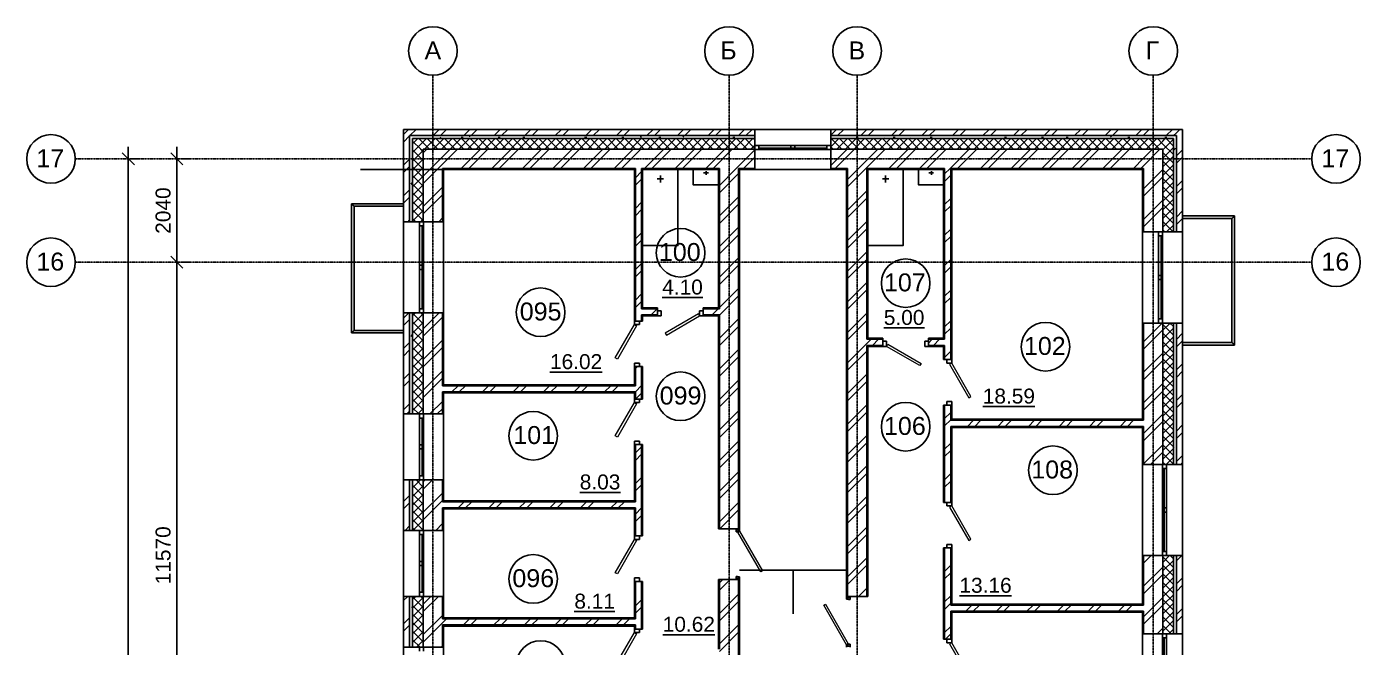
# Model space of a CAD drawing. Header units: millimetres. Extents: x -3463 to 813393, y -106315 to 159215.
# Drawn here: x 86052 to 112399, y 75967 to 88216 of the extents above; entities that cross this region are included whole.
import ezdxf

# ---------------------------------------------------------------- set-up
doc = ezdxf.new("R2010")
doc.units = ezdxf.units.MM
doc.linetypes.add('Линия сетки', pattern=[22.225, 12.7, -3.175, 3.175, -3.175])
doc.layers.add('AXIS_', color=252, linetype='Continuous')
doc.layers.add('PLANS_', color=252, linetype='Continuous')
doc.styles.add('arial', font='arial.ttf')
doc.styles.add('Arial_1', font='arial.ttf', dxfattribs={"height": 295.05988})

# ---------------------------------------------------------------- blocks, each defined once
blk = doc.blocks.new('_Oblique')
at = {"color": 0, "linetype": 'ByBlock', "lineweight": -2}
blk.add_line((-0.5, -0.5), (0.5, 0.5), dxfattribs=at)
blk = doc.blocks.new('A$C8f72b430')
at = {"layer": 'AXIS_', "linetype": 'Линия сетки'}
for p, q in [((-7269, -47064), (-7269, 38079)), ((-1419, -47064), (-1419, 38079)), ((1111, -47064), (1111, 38079)), ((6961, -47064), (6961, 38079)), ((10092, 36429), (-14334, 36429)), ((10092, 34389), (-14334, 34389))]:
    blk.add_line(p, q, dxfattribs=at)
at = {"layer": 'AXIS_'}
for p, q in [((-13287, -43751), (-13287, 36669)), ((-12327, 34149), (-12327, 36669)), ((-13217, 36429), (-13047, 36429)), ((-12257, 36429), (-12087, 36429)), ((-12327, 22579), (-12327, 34629)), ((-12257, 34389), (-12087, 34389)), ((-12257, 34389), (-12087, 34389))]:
    blk.add_line(p, q, dxfattribs=at)
for centre in [(-7269, 38559), (-1419, 38559), (1111, 38559), (6961, 38559), (-14814, 36429), (10572, 36429), (-14814, 34389), (10572, 34389)]:
    blk.add_circle(centre, 480, dxfattribs=at)
at = {"layer": 'PLANS_', "linetype": 'Continuous', "lineweight": 9}
for p, q in [((-7849, 36908), (-7748, 37009)), ((-7722, 36889), (-7602, 37009)), ((-7265, 36889), (-7145, 37009)), ((-7118, 36889), (-6998, 37009)), ((-6661, 36889), (-6541, 37009)), ((-6536, 36864), (-6551, 36889)), ((-6515, 36889), (-6395, 37009)), ((-6058, 36889), (-5938, 37009)), ((-5911, 36889), (-5791, 37009)), ((-5454, 36889), (-5334, 37009)), ((-5308, 36889), (-5188, 37009)), ((-4851, 36889), (-4731, 37009)), ((-4704, 36889), (-4584, 37009)), ((-4247, 36889), (-4127, 37009)), ((-4101, 36889), (-3981, 37009)), ((-3644, 36889), (-3524, 37009)), ((-3497, 36889), (-3377, 37009)), ((-3040, 36889), (-2920, 37009)), ((-2894, 36889), (-2774, 37009)), ((-2437, 36889), (-2317, 37009)), ((-2314, 36889), (-2331, 36859)), ((-2291, 36889), (-2171, 37009)), ((-1833, 36889), (-1713, 37009)), ((-1687, 36889), (-1567, 37009)), ((-1230, 36889), (-1110, 37009)), ((-1084, 36889), (-964, 37009)), ((591, 36900), (701, 37009)), ((727, 36889), (847, 37009)), ((1184, 36889), (1304, 37009)), ((1330, 36889), (1450, 37009)), ((1788, 36889), (1908, 37009)), ((1934, 36889), (2054, 37009)), ((2391, 36889), (2511, 37009)), ((2537, 36889), (2657, 37009)), ((2994, 36889), (3114, 37009)), ((3141, 36889), (3261, 37009)), ((3598, 36889), (3718, 37009)), ((3744, 36889), (3864, 37009)), ((4201, 36889), (4321, 37009)), ((4348, 36889), (4468, 37009)), ((4805, 36889), (4925, 37009)), ((4951, 36889), (5071, 37009)), ((5408, 36889), (5528, 37009)), ((5555, 36889), (5675, 37009)), ((6012, 36889), (6132, 37009)), ((6136, 36860), (6120, 36889)), ((6158, 36889), (6278, 37009)), ((6415, 36889), (6410, 36881)), ((6615, 36889), (6735, 37009)), ((6762, 36889), (6882, 37009)), ((7219, 36889), (7339, 37009)), ((7365, 36889), (7421, 36945)), ((7421, 36945), (7485, 37009)), ((-7849, 36762), (-7729, 36882)), ((-7669, 36725), (-7565, 36829)), ((-7509, 36619), (-7669, 36779)), ((-7605, 36619), (-7395, 36829)), ((-7339, 36619), (-7549, 36829)), ((-7435, 36619), (-7225, 36829)), ((-7169, 36619), (-7379, 36829)), ((-7266, 36619), (-7056, 36829)), ((-7000, 36619), (-7210, 36829)), ((-7120, 36855), (-7135, 36829)), ((-7096, 36619), (-6886, 36829)), ((-6830, 36619), (-7040, 36829)), ((-6926, 36619), (-6716, 36829)), ((-6660, 36619), (-6870, 36829)), ((-6757, 36619), (-6547, 36829)), ((-6709, 36861), (-6669, 36861)), ((-6491, 36619), (-6701, 36829)), ((-6587, 36619), (-6377, 36829)), ((-6321, 36619), (-6531, 36829)), ((-6417, 36619), (-6207, 36829)), ((-6151, 36619), (-6361, 36829)), ((-6248, 36619), (-6038, 36829)), ((-5981, 36619), (-6191, 36829)), ((-6078, 36619), (-5868, 36829)), ((-5812, 36619), (-6022, 36829)), ((-5978, 36861), (-5938, 36861)), ((-5908, 36619), (-5698, 36829)), ((-5642, 36619), (-5852, 36829)), ((-5738, 36619), (-5528, 36829)), ((-5472, 36619), (-5682, 36829)), ((-5569, 36619), (-5359, 36829)), ((-5303, 36619), (-5513, 36829)), ((-5490, 36861), (-5450, 36861)), ((-5399, 36619), (-5189, 36829)), ((-5133, 36619), (-5343, 36829)), ((-5229, 36619), (-5019, 36829)), ((-4963, 36619), (-5173, 36829)), ((-5060, 36619), (-4850, 36829)), ((-4794, 36619), (-5004, 36829)), ((-4890, 36619), (-4680, 36829)), ((-4624, 36619), (-4834, 36829)), ((-4720, 36619), (-4510, 36829)), ((-4454, 36619), (-4664, 36829)), ((-4550, 36619), (-4340, 36829)), ((-4284, 36619), (-4494, 36829)), ((-4381, 36619), (-4171, 36829)), ((-4115, 36619), (-4325, 36829)), ((-4271, 36861), (-4231, 36861)), ((-4211, 36619), (-4001, 36829)), ((-3945, 36619), (-4155, 36829)), ((-4041, 36619), (-3831, 36829)), ((-3775, 36619), (-3985, 36829)), ((-3872, 36619), (-3662, 36829)), ((-3606, 36619), (-3816, 36829)), ((-3702, 36619), (-3492, 36829)), ((-3436, 36619), (-3646, 36829)), ((-3539, 36861), (-3499, 36861)), ((-3532, 36619), (-3322, 36829)), ((-3266, 36619), (-3476, 36829)), ((-3363, 36619), (-3153, 36829)), ((-3096, 36619), (-3306, 36829)), ((-3193, 36619), (-2983, 36829)), ((-3149, 36849), (-3169, 36883)), ((-2927, 36619), (-3137, 36829)), ((-3023, 36619), (-2813, 36829)), ((-2757, 36619), (-2967, 36829)), ((-2853, 36619), (-2643, 36829)), ((-2808, 36861), (-2768, 36861)), ((-2587, 36619), (-2797, 36829)), ((-2684, 36619), (-2474, 36829)), ((-2418, 36619), (-2628, 36829)), ((-2514, 36619), (-2304, 36829)), ((-2248, 36619), (-2458, 36829)), ((-2344, 36619), (-2134, 36829)), ((-2078, 36619), (-2288, 36829)), ((-2175, 36619), (-1965, 36829)), ((-1909, 36619), (-2119, 36829)), ((-2005, 36619), (-1795, 36829)), ((-1739, 36619), (-1949, 36829)), ((-1835, 36619), (-1625, 36829)), ((-1569, 36619), (-1779, 36829)), ((-1665, 36619), (-1455, 36829)), ((-1399, 36619), (-1609, 36829)), ((-1496, 36619), (-1286, 36829)), ((-1230, 36619), (-1440, 36829)), ((-1345, 36861), (-1305, 36861)), ((-1326, 36619), (-1116, 36829)), ((-1060, 36619), (-1270, 36829)), ((-1156, 36619), (-946, 36829)), ((-909, 36637), (-1100, 36829)), ((-987, 36619), (-909, 36697)), ((-909, 36807), (-931, 36829)), ((591, 36669), (751, 36829)), ((637, 36619), (591, 36665)), ((807, 36619), (597, 36829)), ((710, 36619), (920, 36829)), ((976, 36619), (766, 36829)), ((880, 36619), (1090, 36829)), ((1146, 36619), (936, 36829)), ((1050, 36619), (1260, 36829)), ((1093, 36861), (1134, 36861)), ((1301, 36634), (1106, 36829)), ((1220, 36619), (1301, 36701)), ((1301, 36803), (1276, 36829)), ((1301, 36701), (1430, 36829)), ((1486, 36619), (1301, 36803)), ((1316, 36619), (1301, 36634)), ((1389, 36619), (1599, 36829)), ((1655, 36619), (1445, 36829)), ((1559, 36619), (1769, 36829)), ((1825, 36619), (1615, 36829)), ((1649, 36829), (1640, 36844)), ((1729, 36619), (1939, 36829)), ((1995, 36619), (1785, 36829)), ((1825, 36861), (1865, 36861)), ((1898, 36619), (2108, 36829)), ((2164, 36619), (1954, 36829)), ((2068, 36619), (2278, 36829)), ((2334, 36619), (2124, 36829)), ((2165, 36844), (2157, 36829)), ((2238, 36619), (2448, 36829)), ((2504, 36619), (2294, 36829)), ((2407, 36619), (2617, 36829)), ((2673, 36619), (2463, 36829)), ((2557, 36861), (2597, 36861)), ((2577, 36619), (2787, 36829)), ((2843, 36619), (2633, 36829)), ((2747, 36619), (2957, 36829)), ((3013, 36619), (2803, 36829)), ((2917, 36619), (3127, 36829)), ((3183, 36619), (2973, 36829)), ((3086, 36619), (3296, 36829)), ((3352, 36619), (3142, 36829)), ((3256, 36619), (3466, 36829)), ((3522, 36619), (3312, 36829)), ((3426, 36619), (3636, 36829)), ((3692, 36619), (3482, 36829)), ((3595, 36619), (3805, 36829)), ((3861, 36619), (3651, 36829)), ((3765, 36619), (3975, 36829)), ((4031, 36619), (3821, 36829)), ((3935, 36619), (4145, 36829)), ((4201, 36619), (3991, 36829)), ((4020, 36861), (4060, 36861)), ((4104, 36619), (4314, 36829)), ((4371, 36619), (4161, 36829)), ((4274, 36619), (4484, 36829)), ((4540, 36619), (4330, 36829)), ((4444, 36619), (4654, 36829)), ((4710, 36619), (4500, 36829)), ((4614, 36619), (4824, 36829)), ((4880, 36619), (4670, 36829)), ((4751, 36861), (4791, 36861)), ((4783, 36619), (4993, 36829)), ((5049, 36619), (4839, 36829)), ((4953, 36619), (5163, 36829)), ((5219, 36619), (5009, 36829)), ((5123, 36619), (5333, 36829)), ((5389, 36619), (5179, 36829)), ((5239, 36861), (5279, 36861)), ((5292, 36619), (5502, 36829)), ((5558, 36619), (5348, 36829)), ((5462, 36619), (5672, 36829)), ((5728, 36619), (5518, 36829)), ((5632, 36619), (5842, 36829)), ((5898, 36619), (5688, 36829)), ((5802, 36619), (6012, 36829)), ((6068, 36619), (5858, 36829)), ((5971, 36619), (6181, 36829)), ((6237, 36619), (6027, 36829)), ((6141, 36619), (6351, 36829)), ((6407, 36619), (6197, 36829)), ((6311, 36619), (6521, 36829)), ((6577, 36619), (6367, 36829)), ((6458, 36861), (6498, 36861)), ((6480, 36619), (6690, 36829)), ((6746, 36619), (6536, 36829)), ((6650, 36619), (6860, 36829)), ((6916, 36619), (6706, 36829)), ((6820, 36619), (7030, 36829)), ((7086, 36619), (6876, 36829)), ((6974, 36883), (6954, 36848)), ((6989, 36619), (7151, 36781)), ((7151, 36723), (7046, 36829)), ((7151, 36781), (7199, 36829)), ((7151, 36611), (7361, 36821)), ((7361, 36513), (7151, 36723)), ((7151, 36441), (7361, 36651)), ((7189, 36861), (7230, 36861)), ((7361, 36683), (7215, 36829)), ((7397, 36639), (7376, 36604)), ((-7849, 36305), (-7729, 36425)), ((-7685, 36617), (-7669, 36617)), ((-7669, 36555), (-7605, 36619)), ((-7459, 36399), (-7669, 36609)), ((-7669, 36386), (-7459, 36596)), ((-7459, 36229), (-7669, 36439)), ((-7669, 36216), (-7459, 36426)), ((-7459, 36569), (-7509, 36619)), ((-7459, 36548), (-7388, 36619)), ((-7311, 36239), (-6931, 36619)), ((-7165, 36239), (-6785, 36619)), ((-6708, 36239), (-6328, 36619)), ((-6561, 36239), (-6181, 36619)), ((-6104, 36239), (-5724, 36619)), ((-5958, 36239), (-5578, 36619)), ((-5501, 36239), (-5121, 36619)), ((-5354, 36239), (-4974, 36619)), ((-4897, 36239), (-4517, 36619)), ((-4751, 36239), (-4371, 36619)), ((-4294, 36239), (-3914, 36619)), ((-4147, 36239), (-3767, 36619)), ((-3690, 36239), (-3310, 36619)), ((-3544, 36239), (-3164, 36619)), ((-3087, 36239), (-2707, 36619)), ((-2941, 36239), (-2561, 36619)), ((-2483, 36239), (-2103, 36619)), ((-2337, 36239), (-1957, 36619)), ((-1880, 36239), (-1500, 36619)), ((-1734, 36239), (-1354, 36619)), ((-1276, 36239), (-909, 36607)), ((-1130, 36239), (-909, 36460)), ((591, 36296), (914, 36619)), ((680, 36239), (921, 36480)), ((921, 36480), (1060, 36619)), ((921, 36023), (1301, 36403)), ((1301, 36403), (1518, 36619)), ((1301, 36256), (1664, 36619)), ((1741, 36239), (2121, 36619)), ((1887, 36239), (2267, 36619)), ((2344, 36239), (2724, 36619)), ((2491, 36239), (2871, 36619)), ((2948, 36239), (3328, 36619)), ((3094, 36239), (3474, 36619)), ((3551, 36239), (3931, 36619)), ((3698, 36239), (4078, 36619)), ((4155, 36239), (4535, 36619)), ((4301, 36239), (4681, 36619)), ((4758, 36239), (5138, 36619)), ((4905, 36239), (5285, 36619)), ((5362, 36239), (5742, 36619)), ((5508, 36239), (5888, 36619)), ((5965, 36239), (6345, 36619)), ((6112, 36239), (6492, 36619)), ((6569, 36239), (6771, 36441)), ((6771, 36441), (6949, 36619)), ((6771, 36295), (7095, 36619)), ((7361, 36344), (7151, 36554)), ((7151, 36272), (7361, 36482)), ((7361, 36174), (7151, 36384)), ((7421, 36488), (7541, 36608)), ((7421, 36342), (7541, 36462)), ((-7849, 36158), (-7729, 36278)), ((-7459, 36060), (-7669, 36270)), ((-7669, 36046), (-7459, 36256)), ((-7459, 35890), (-7669, 36100)), ((-7459, 36091), (-7311, 36239)), ((-7459, 35945), (-7165, 36239)), ((-6170, 36230), (-6175, 36239)), ((-3269, 36057), (-3149, 36177)), ((-2785, 36219), (-2797, 36239)), ((-2689, 36239), (-2697, 36226)), ((-1609, 35907), (-1276, 36239)), ((-1609, 35760), (-1229, 36140)), ((921, 35876), (1301, 36256)), ((2841, 36132), (2948, 36239)), ((2841, 35986), (2961, 36106)), ((3221, 36234), (3212, 36219)), ((6502, 36226), (6495, 36239)), ((6602, 36239), (6591, 36219)), ((6715, 36239), (6771, 36295)), ((6771, 35838), (7151, 36218)), ((7151, 36102), (7361, 36312)), ((7361, 36004), (7151, 36214)), ((7151, 35932), (7361, 36142)), ((-7681, 35921), (-7701, 35956)), ((-7669, 35876), (-7459, 36086)), ((-7459, 35720), (-7669, 35930)), ((-7669, 35707), (-7459, 35917)), ((-7459, 35488), (-7079, 35868)), ((-3269, 35911), (-3149, 36031)), ((6771, 35692), (7151, 36072)), ((7361, 35834), (7151, 36044)), ((7151, 35762), (7361, 35972)), ((7361, 35665), (7151, 35875)), ((7364, 36095), (7361, 36090)), ((7421, 35884), (7541, 36004)), ((7421, 35738), (7541, 35858)), ((-7849, 35701), (-7729, 35821)), ((-7849, 35555), (-7729, 35675)), ((-7685, 35642), (-7669, 35642)), ((-7459, 35551), (-7669, 35761)), ((-7669, 35537), (-7459, 35747)), ((-7459, 35381), (-7669, 35591)), ((-7669, 35367), (-7459, 35577)), ((-7459, 35342), (-7079, 35722)), ((-3269, 35453), (-3149, 35573)), ((-1609, 35303), (-1229, 35683)), ((921, 35419), (1301, 35799)), ((921, 35273), (1301, 35653)), ((2841, 35529), (2961, 35649)), ((6771, 35234), (7151, 35614)), ((7151, 35593), (7361, 35803)), ((7361, 35495), (7151, 35705)), ((7151, 35423), (7361, 35633)), ((-7459, 35211), (-7669, 35421)), ((-7669, 35198), (-7459, 35408)), ((-3269, 35307), (-3149, 35427)), ((-1609, 35157), (-1229, 35537)), ((2841, 35382), (2961, 35502)), ((6771, 35556), (6767, 35548)), ((6771, 35088), (7151, 35468)), ((7361, 35325), (7151, 35535)), ((7151, 35253), (7361, 35463)), ((7361, 35156), (7151, 35366)), ((7421, 35281), (7541, 35401)), ((-7758, 35189), (-7729, 35218)), ((-7606, 35189), (-7669, 35251)), ((-7508, 35189), (-7459, 35238)), ((-7154, 35189), (-7079, 35264)), ((-1609, 34700), (-1229, 35080)), ((921, 34816), (1301, 35196)), ((921, 34669), (1301, 35049)), ((2841, 34925), (2961, 35045)), ((6771, 35272), (6759, 35294)), ((7151, 35084), (7361, 35294)), ((7358, 34989), (7151, 35196)), ((7226, 34989), (7361, 35124)), ((7421, 35135), (7541, 35255)), ((-3269, 34850), (-3149, 34970)), ((-3269, 34704), (-3149, 34824)), ((-1609, 34553), (-1229, 34933)), ((2841, 34779), (2961, 34899)), ((7129, 34989), (7151, 35011)), ((7188, 34989), (7151, 35026)), ((921, 34212), (1301, 34592)), ((-3269, 34247), (-3149, 34367)), ((-1609, 34096), (-1229, 34476)), ((-1609, 33950), (-1229, 34330)), ((921, 34066), (1301, 34446)), ((2841, 34322), (2961, 34442)), ((2841, 34176), (2961, 34296)), ((-3269, 34100), (-3149, 34220)), ((921, 33609), (1301, 33989)), ((-3269, 33643), (-3149, 33763)), ((-1609, 33493), (-1229, 33873)), ((-1609, 33346), (-1229, 33726)), ((921, 33462), (1301, 33842)), ((2841, 33718), (2961, 33838)), ((-3269, 33497), (-3149, 33617)), ((-2959, 33349), (-2839, 33469)), ((-1752, 33349), (-1632, 33469)), ((2841, 33572), (2961, 33692)), ((-7849, 33287), (-7747, 33389)), ((-7849, 33141), (-7729, 33261)), ((-7669, 33331), (-7611, 33389)), ((-7459, 33175), (-7669, 33385)), ((-7669, 33161), (-7459, 33371)), ((-7459, 33005), (-7669, 33215)), ((-7669, 32992), (-7459, 33202)), ((-7459, 33344), (-7503, 33389)), ((-7459, 33074), (-7144, 33389)), ((-7459, 32928), (-7079, 33308)), ((-1609, 32889), (-1229, 33269)), ((921, 33005), (1301, 33385)), ((921, 32859), (1301, 33239)), ((2841, 33115), (2961, 33235)), ((-7682, 32956), (-7702, 32921)), ((-7685, 32959), (-7669, 32959)), ((-7459, 32835), (-7669, 33045)), ((-7669, 32822), (-7459, 33032)), ((-1609, 32743), (-1229, 33123)), ((2841, 32969), (2961, 33089)), ((6771, 32821), (7140, 33189)), ((6771, 32674), (7151, 33054)), ((7151, 33047), (7293, 33189)), ((7361, 32949), (7151, 33159)), ((7151, 32877), (7361, 33087)), ((7361, 32780), (7151, 32990)), ((7361, 33119), (7291, 33189)), ((7421, 32867), (7541, 32987)), ((-7849, 32684), (-7729, 32804)), ((-7459, 32666), (-7669, 32876)), ((-7669, 32652), (-7459, 32862)), ((-7459, 32496), (-7669, 32706)), ((-7669, 32482), (-7459, 32692)), ((-7459, 32470), (-7079, 32850)), ((-7459, 32324), (-7079, 32704)), ((921, 32402), (1301, 32782)), ((1301, 32782), (1388, 32869)), ((1415, 32749), (1535, 32869)), ((2521, 32795), (2595, 32869)), ((2622, 32749), (2742, 32869)), ((7151, 32708), (7361, 32918)), ((7361, 32610), (7151, 32820)), ((7151, 32538), (7361, 32748)), ((7364, 32782), (7361, 32788)), ((7421, 32721), (7541, 32841)), ((-7849, 32538), (-7729, 32658)), ((-7459, 32326), (-7669, 32536)), ((-7669, 32313), (-7459, 32523)), ((-1609, 32286), (-1229, 32666)), ((-1609, 32139), (-1229, 32519)), ((921, 32256), (1301, 32636)), ((2841, 32511), (2961, 32631)), ((2945, 32469), (2961, 32485)), ((6771, 32217), (7151, 32597)), ((6771, 32071), (7151, 32451)), ((7361, 32440), (7151, 32650)), ((7151, 32368), (7361, 32578)), ((7361, 32271), (7151, 32481)), ((7151, 32199), (7361, 32409)), ((-7849, 32080), (-7729, 32200)), ((-7459, 32157), (-7669, 32367)), ((-7669, 32143), (-7459, 32353)), ((-7459, 31987), (-7669, 32197)), ((-7669, 31973), (-7459, 32183)), ((-7459, 31867), (-7079, 32247)), ((-3269, 32290), (-3230, 32329)), ((921, 31798), (1301, 32178)), ((7361, 32101), (7151, 32311)), ((7151, 32029), (7361, 32239)), ((7421, 32264), (7541, 32384)), ((7421, 32117), (7541, 32237)), ((-7849, 31934), (-7729, 32054)), ((-7685, 31984), (-7669, 31984)), ((-7459, 31817), (-7669, 32027)), ((-7669, 31804), (-7459, 32014)), ((-7459, 31721), (-7079, 32101)), ((-6893, 31829), (-6773, 31949)), ((-6747, 31829), (-6627, 31949)), ((-6290, 31829), (-6170, 31949)), ((-6144, 31829), (-6024, 31949)), ((-5686, 31829), (-5566, 31949)), ((-5540, 31829), (-5420, 31949)), ((-5083, 31829), (-4963, 31949)), ((-4937, 31829), (-4817, 31949)), ((-4479, 31829), (-4359, 31949)), ((-4333, 31829), (-4213, 31949)), ((-3876, 31829), (-3756, 31949)), ((-3730, 31829), (-3610, 31949)), ((-3269, 31833), (-3149, 31953)), ((-1609, 31682), (-1229, 32062)), ((-1609, 31536), (-1229, 31916)), ((921, 31652), (1301, 32032)), ((6771, 31614), (7151, 31994)), ((7361, 31931), (7151, 32141)), ((7151, 31859), (7361, 32069)), ((7361, 31761), (7151, 31971)), ((7151, 31689), (7361, 31899)), ((-7459, 31647), (-7669, 31857)), ((-7669, 31634), (-7459, 31844)), ((-7459, 31478), (-7669, 31688)), ((-7669, 31464), (-7459, 31674)), ((-7328, 31394), (-7079, 31643)), ((-3272, 31829), (-3269, 31833)), ((-3266, 31689), (-3149, 31806)), ((6771, 31467), (7151, 31847)), ((7361, 31592), (7151, 31802)), ((7151, 31520), (7361, 31730)), ((7361, 31422), (7151, 31632)), ((7421, 31660), (7541, 31780)), ((7421, 31514), (7541, 31634)), ((-7849, 31477), (-7729, 31597)), ((-7786, 31394), (-7729, 31451)), ((-7545, 31394), (-7669, 31518)), ((-7569, 31394), (-7459, 31504)), ((-7182, 31394), (-7079, 31497)), ((-1609, 31079), (-1229, 31459)), ((921, 31195), (1301, 31575)), ((921, 31049), (1301, 31429)), ((2841, 31304), (2961, 31424)), ((6771, 31010), (7151, 31390)), ((7151, 31350), (7361, 31560)), ((7361, 31252), (7151, 31462)), ((7151, 31180), (7361, 31390)), ((-1609, 30932), (-1229, 31312)), ((2841, 31158), (2961, 31278)), ((3289, 31149), (3409, 31269)), ((3435, 31149), (3555, 31269)), ((3893, 31149), (4013, 31269)), ((4039, 31149), (4159, 31269)), ((4496, 31149), (4616, 31269)), ((4642, 31149), (4762, 31269)), ((5100, 31149), (5220, 31269)), ((5246, 31149), (5366, 31269)), ((5703, 31149), (5823, 31269)), ((5849, 31149), (5969, 31269)), ((6307, 31149), (6427, 31269)), ((6453, 31149), (6573, 31269)), ((6771, 30864), (7151, 31244)), ((7361, 31083), (7151, 31293)), ((7151, 31011), (7361, 31221)), ((7361, 30913), (7151, 31123)), ((7421, 31057), (7541, 31177)), ((-1609, 30475), (-1229, 30855)), ((921, 30591), (1301, 30971)), ((7151, 30841), (7361, 31051)), ((7361, 30743), (7151, 30953)), ((7151, 30671), (7361, 30881)), ((7421, 30910), (7541, 31030)), ((-3269, 30626), (-3149, 30746)), ((-3269, 30479), (-3149, 30599)), ((-1609, 30329), (-1229, 30709)), ((921, 30445), (1301, 30825)), ((2841, 30701), (2961, 30821)), ((2841, 30555), (2961, 30675)), ((6771, 30407), (7151, 30787)), ((6910, 30399), (7151, 30640)), ((7361, 30574), (7151, 30784)), ((7151, 30502), (7361, 30712)), ((7361, 30404), (7151, 30614)), ((7370, 30741), (7361, 30726)), ((7421, 30453), (7541, 30573)), ((921, 29988), (1301, 30368)), ((7196, 30399), (7151, 30444)), ((7218, 30399), (7361, 30542)), ((7513, 30399), (7541, 30427)), ((-7669, 30047), (-7675, 30058)), ((-7669, 29937), (-7512, 30094)), ((-7459, 29950), (-7602, 30094)), ((-7459, 30057), (-7421, 30094)), ((-7459, 29910), (-7275, 30094)), ((-3269, 30022), (-3149, 30142)), ((-1609, 29872), (-1229, 30252)), ((-1609, 29726), (-1229, 30106)), ((921, 29842), (1301, 30222)), ((2841, 30097), (2961, 30217)), ((2841, 29951), (2961, 30071)), ((-7849, 29667), (-7729, 29787)), ((-7459, 29781), (-7669, 29991)), ((-7669, 29767), (-7459, 29977)), ((-7459, 29611), (-7669, 29821)), ((-7669, 29597), (-7459, 29807)), ((-7459, 29453), (-7079, 29833)), ((-3269, 29876), (-3149, 29996)), ((-7849, 29520), (-7729, 29640)), ((-7459, 29441), (-7669, 29651)), ((-7669, 29428), (-7459, 29638)), ((-7459, 29307), (-7079, 29687)), ((-6769, 29539), (-6649, 29659)), ((-6623, 29539), (-6503, 29659)), ((-6166, 29539), (-6046, 29659)), ((-6020, 29539), (-5900, 29659)), ((-5562, 29539), (-5442, 29659)), ((-5416, 29539), (-5296, 29659)), ((-4959, 29539), (-4839, 29659)), ((-4813, 29539), (-4693, 29659)), ((-4356, 29539), (-4236, 29659)), ((-4209, 29539), (-4089, 29659)), ((-3752, 29539), (-3632, 29659)), ((-3606, 29539), (-3486, 29659)), ((-3269, 29419), (-3149, 29539)), ((-1609, 29268), (-1229, 29648)), ((921, 29384), (1301, 29764)), ((921, 29238), (1301, 29618)), ((-7685, 29302), (-7669, 29302)), ((-7459, 29272), (-7669, 29482)), ((-7669, 29258), (-7459, 29468)), ((-7459, 29102), (-7669, 29312)), ((-7663, 29094), (-7459, 29298)), ((-3269, 29272), (-3149, 29392)), ((-1602, 29129), (-1229, 29502)), ((-7818, 29094), (-7729, 29183)), ((-7621, 29094), (-7669, 29142)), ((-7493, 29094), (-7459, 29129)), ((-7214, 29094), (-7079, 29230)), ((921, 28781), (1301, 29161)), ((921, 28635), (1301, 29015)), ((2841, 28744), (2846, 28749)), ((921, 28177), (1301, 28557)), ((6771, 28596), (6774, 28599)), ((6771, 28450), (6920, 28599)), ((7151, 28465), (7285, 28599)), ((7361, 28367), (7151, 28577)), ((7151, 28295), (7361, 28505)), ((7361, 28537), (7299, 28599)), ((7421, 28496), (7524, 28599)), ((921, 28031), (1301, 28411)), ((2841, 28287), (2961, 28407)), ((2841, 28141), (2961, 28261)), ((6771, 27993), (7151, 28373)), ((6771, 27846), (7151, 28226)), ((7361, 28198), (7151, 28408)), ((7151, 28126), (7361, 28336)), ((7361, 28028), (7151, 28238)), ((-3269, 28066), (-3245, 28089)), ((-1609, 28061), (-1541, 28129)), ((-1609, 27915), (-1395, 28129)), ((1136, 27789), (1301, 27954)), ((7151, 27956), (7361, 28166)), ((7361, 27858), (7151, 28068)), ((7151, 27786), (7361, 27996)), ((7421, 28039), (7541, 28159)), ((7421, 27893), (7541, 28013)), ((-7849, 27710), (-7765, 27794)), ((-7669, 27731), (-7605, 27794)), ((-7459, 27574), (-7669, 27784)), ((-7669, 27561), (-7459, 27771)), ((-7459, 27744), (-7509, 27794)), ((-7459, 27643), (-7307, 27794)), ((-7459, 27496), (-7161, 27794)), ((-3269, 27608), (-3149, 27728)), ((-1609, 27458), (-1229, 27838)), ((-1609, 27312), (-1229, 27692)), ((1282, 27789), (1301, 27808)), ((2841, 27684), (2961, 27804)), ((6771, 27389), (7151, 27769)), ((7361, 27689), (7151, 27899)), ((7151, 27617), (7361, 27827)), ((7361, 27519), (7151, 27729)), ((-7675, 27602), (-7695, 27568)), ((-7685, 27595), (-7669, 27595)), ((-7459, 27405), (-7669, 27615)), ((-7669, 27391), (-7459, 27601)), ((-7459, 27235), (-7669, 27445)), ((-7669, 27222), (-7459, 27432)), ((-7459, 27039), (-7079, 27419)), ((-7069, 27546), (-7079, 27562)), ((-3269, 27462), (-3149, 27582)), ((2841, 27537), (2961, 27657)), ((3260, 27499), (3380, 27619)), ((3406, 27499), (3526, 27619)), ((3863, 27499), (3983, 27619)), ((4010, 27499), (4130, 27619)), ((4467, 27499), (4587, 27619)), ((4613, 27499), (4733, 27619)), ((5070, 27499), (5190, 27619)), ((5217, 27499), (5337, 27619)), ((5674, 27499), (5794, 27619)), ((5820, 27499), (5940, 27619)), ((6277, 27499), (6397, 27619)), ((6424, 27499), (6544, 27619)), ((6771, 27243), (7151, 27623)), ((7151, 27447), (7361, 27657)), ((7361, 27349), (7151, 27559)), ((7151, 27277), (7361, 27487)), ((7421, 27436), (7541, 27556)), ((7421, 27290), (7541, 27410)), ((-7849, 27253), (-7729, 27373)), ((-7849, 27106), (-7729, 27226)), ((-7459, 27065), (-7669, 27275)), ((-7669, 27052), (-7459, 27262)), ((-7459, 26893), (-7079, 27273)), ((-7079, 27273), (-7003, 27349)), ((-6666, 27229), (-6546, 27349)), ((-6519, 27229), (-6399, 27349)), ((-6062, 27229), (-5942, 27349)), ((-5916, 27229), (-5796, 27349)), ((-5459, 27229), (-5339, 27349)), ((-5312, 27229), (-5192, 27349)), ((-4855, 27229), (-4735, 27349)), ((-4709, 27229), (-4589, 27349)), ((-4252, 27229), (-4132, 27349)), ((-4105, 27229), (-3985, 27349)), ((-3648, 27229), (-3528, 27349)), ((-3502, 27229), (-3382, 27349)), ((-1609, 26854), (-1229, 27234)), ((2841, 27080), (2961, 27200)), ((7039, 27054), (7151, 27166)), ((7361, 27179), (7151, 27389)), ((7151, 27107), (7361, 27317)), ((7317, 27054), (7151, 27220)), ((7267, 27054), (7361, 27148)), ((-7459, 26896), (-7669, 27106)), ((-7669, 26882), (-7459, 27092)), ((-7522, 26789), (-7669, 26936)), ((-7592, 26789), (-7459, 26922)), ((-1609, 26708), (-1229, 27088)), ((2856, 26949), (2961, 27054)), ((-7106, 26789), (-7079, 26816))]:
    blk.add_line(p, q, dxfattribs=at)
at = {"layer": 'PLANS_', "lineweight": 25}
for p, q in [((-909, 37009), (-7849, 37009)), ((-7849, 37009), (-7849, 36889)), ((-909, 36219), (-909, 37009)), ((591, 37009), (591, 36219)), ((7541, 37009), (591, 37009)), ((7541, 34989), (7541, 37009)), ((-7849, 36219), (-7849, 35189)), ((-7059, 35189), (-7059, 36219)), ((-7059, 36219), (-3289, 36219)), ((-3289, 36219), (-3289, 33229)), ((-3129, 36219), (-1629, 36219)), ((-3129, 33489), (-3129, 36219)), ((-1629, 36219), (-1629, 33489)), ((-1209, 36219), (-909, 36219)), ((-1209, 29129), (-1209, 36219)), ((591, 36219), (901, 36219)), ((901, 36219), (901, 27789)), ((1321, 32889), (1321, 36219)), ((1321, 36219), (2821, 36219)), ((2821, 36219), (2821, 32889)), ((2981, 36219), (6751, 36219)), ((2981, 32469), (2981, 36219)), ((6751, 36219), (6751, 34989)), ((-7849, 35189), (-7059, 35189)), ((6751, 34989), (7541, 34989)), ((-2829, 33489), (-3129, 33489)), ((-2829, 33429), (-2829, 33489)), ((-1629, 33489), (-1929, 33489)), ((-1929, 33489), (-1929, 33429)), ((-7059, 33389), (-7849, 33389)), ((-7849, 33389), (-7849, 31394)), ((-7059, 31969), (-7059, 33389)), ((-3189, 33229), (-3129, 33229)), ((-3129, 33229), (-3129, 33329)), ((-3129, 33329), (-2829, 33329)), ((-1929, 33329), (-1629, 33329)), ((-1629, 33329), (-1629, 29129)), ((7541, 33189), (6751, 33189)), ((6751, 33189), (6751, 31289)), ((7541, 30399), (7541, 33189)), ((1621, 32889), (1321, 32889)), ((1321, 27789), (1321, 32729)), ((1321, 32729), (1621, 32729)), ((1621, 32829), (1621, 32889)), ((2821, 32889), (2521, 32889)), ((2521, 32889), (2521, 32829)), ((2521, 32729), (2821, 32729)), ((2821, 32729), (2821, 32469)), ((2821, 32469), (2881, 32469)), ((-3289, 32329), (-3289, 31969)), ((-3129, 32329), (-3189, 32329)), ((-3129, 31689), (-3129, 32329)), ((-3289, 31969), (-7059, 31969)), ((-7059, 31394), (-7059, 31809)), ((-7059, 31809), (-3289, 31809)), ((-3289, 31809), (-3289, 31689)), ((-3189, 31689), (-3129, 31689)), ((-7849, 31394), (-7059, 31394)), ((2821, 31569), (2821, 29649)), ((2881, 31569), (2821, 31569)), ((2981, 31289), (2981, 31569)), ((6751, 31289), (2981, 31289)), ((2981, 29649), (2981, 31129)), ((2981, 31129), (6751, 31129)), ((6751, 31129), (6751, 30399)), ((-3289, 30789), (-3289, 29679)), ((-3129, 30789), (-3189, 30789)), ((-3129, 28989), (-3129, 30789)), ((6751, 30399), (7541, 30399)), ((-7059, 30094), (-7849, 30094)), ((-7849, 30094), (-7849, 29094)), ((-7059, 29679), (-7059, 30094)), ((-3289, 29679), (-7059, 29679)), ((-7059, 29094), (-7059, 29519)), ((-7059, 29519), (-3289, 29519)), ((-3289, 29519), (-3289, 28989)), ((2821, 29649), (2881, 29649)), ((-7849, 29094), (-7059, 29094)), ((-3189, 28989), (-3129, 28989)), ((-1629, 29129), (-1279, 29129)), ((2821, 28749), (2821, 26949)), ((2881, 28749), (2821, 28749)), ((2981, 27639), (2981, 28749)), ((7541, 28599), (6751, 28599)), ((6751, 28599), (6751, 27639)), ((7541, 27054), (7541, 28599)), ((-3289, 28089), (-3289, 27369)), ((-3129, 28089), (-3189, 28089)), ((-3129, 27149), (-3129, 28089)), ((-1279, 28129), (-1629, 28129)), ((-1629, 28129), (-1629, 26749)), ((-1209, 18719), (-1209, 28129)), ((-7059, 27794), (-7849, 27794)), ((-7849, 27794), (-7849, 26789)), ((-7059, 27369), (-7059, 27794)), ((971, 27789), (1321, 27789)), ((6751, 27639), (2981, 27639)), ((2981, 26949), (2981, 27479)), ((2981, 27479), (6751, 27479)), ((6751, 27479), (6751, 27054)), ((-3289, 27369), (-7059, 27369)), ((-7059, 26789), (-7059, 27209)), ((-7059, 27209), (-3289, 27209)), ((-3289, 27209), (-3289, 27149)), ((-3189, 27149), (-3129, 27149)), ((2821, 26949), (2881, 26949)), ((6751, 27054), (7541, 27054)), ((-7849, 26789), (-7059, 26789))]:
    blk.add_line(p, q, dxfattribs=at)
at = {"layer": 'PLANS_'}
for p, q in [((-7849, 36889), (-7849, 36219)), ((-7729, 36889), (-7729, 35189)), ((-909, 36889), (-7729, 36889)), ((-909, 37009), (591, 37009)), ((591, 36889), (7421, 36889)), ((7421, 36889), (7421, 34989)), ((-7669, 36829), (-7669, 35189)), ((-909, 36829), (-7669, 36829)), ((-829, 36694), (-909, 36694)), ((-909, 36694), (-909, 36614)), ((-829, 36614), (-829, 36694)), ((-829, 36694), (-199, 36694)), ((511, 36644), (-829, 36644)), ((-829, 36644), (-829, 36614)), ((-119, 36694), (-199, 36694)), ((-199, 36694), (-199, 36614)), ((-119, 36614), (-119, 36694)), ((-119, 36694), (511, 36694)), ((591, 36694), (511, 36694)), ((511, 36694), (511, 36614)), ((511, 36614), (511, 36644)), ((591, 36829), (7361, 36829)), ((591, 36614), (591, 36694)), ((7361, 36829), (7361, 34989)), ((-7459, 36619), (-7459, 35189)), ((-909, 36619), (-7459, 36619)), ((-909, 36614), (-829, 36614)), ((-829, 36614), (511, 36614)), ((-199, 36614), (-119, 36614)), ((511, 36614), (591, 36614)), ((591, 36619), (7151, 36619)), ((7151, 36619), (7151, 34989)), ((-6579, 36219), (-8699, 36219)), ((-7079, 36239), (-7079, 35189)), ((-3269, 36239), (-7079, 36239)), ((-3269, 36219), (-3289, 36219)), ((-3269, 33229), (-3269, 36239)), ((-1609, 36239), (-3149, 36239)), ((-3149, 33469), (-3149, 36239)), ((-3129, 36219), (-3149, 36219)), ((-1609, 36219), (-1629, 36219)), ((-1609, 36239), (-1609, 33469)), ((-909, 36239), (-1229, 36239)), ((-1229, 36239), (-1229, 29129)), ((-1209, 36219), (-1229, 36219)), ((591, 36219), (-909, 36219)), ((921, 36239), (591, 36239)), ((901, 36219), (921, 36219)), ((921, 36239), (921, 27789)), ((1301, 36239), (1301, 32869)), ((1301, 36239), (2841, 36239)), ((1301, 36219), (1321, 36219)), ((2841, 36219), (2821, 36219)), ((2841, 32869), (2841, 36239)), ((2961, 36239), (6771, 36239)), ((2961, 32469), (2961, 36239)), ((2981, 36219), (2961, 36219)), ((6771, 36239), (6771, 34989)), ((-7849, 35544), (-8874, 35544)), ((-8874, 35544), (-8874, 32994)), ((-8824, 35494), (-7849, 35494)), ((-8824, 33044), (-8824, 35494)), ((-7849, 33389), (-7849, 35189)), ((-7454, 35189), (-7534, 35189)), ((-7534, 35189), (-7534, 35109)), ((-7534, 35109), (-7454, 35109)), ((-7534, 34329), (-7534, 35109)), ((-7454, 35109), (-7484, 35109)), ((-7484, 35109), (-7484, 33469)), ((-7454, 35109), (-7454, 35189)), ((-7454, 33469), (-7454, 35109)), ((-7059, 35189), (-7059, 33389)), ((8566, 35304), (7541, 35304)), ((7541, 35254), (8516, 35254)), ((8516, 35254), (8516, 32804)), ((8566, 32754), (8566, 35304)), ((6751, 33189), (6751, 34989)), ((7146, 34989), (7066, 34989)), ((7066, 34989), (7066, 34909)), ((7066, 34909), (7146, 34909)), ((7066, 34129), (7066, 34909)), ((7146, 34909), (7116, 34909)), ((7116, 34909), (7116, 33269)), ((7146, 34909), (7146, 34989)), ((7146, 33269), (7146, 34909)), ((7541, 34989), (7541, 33189)), ((-7454, 34329), (-7534, 34329)), ((-7534, 34329), (-7534, 34249)), ((-7454, 34249), (-7454, 34329)), ((-7534, 34249), (-7454, 34249)), ((-7534, 33469), (-7534, 34249)), ((7146, 34129), (7066, 34129)), ((7066, 34129), (7066, 34049)), ((7066, 34049), (7146, 34049)), ((7066, 33269), (7066, 34049)), ((7146, 34049), (7146, 34129)), ((-7454, 33469), (-7534, 33469)), ((-7534, 33469), (-7534, 33389)), ((-7484, 33469), (-7454, 33469)), ((-7454, 33389), (-7454, 33469)), ((-2829, 33469), (-3149, 33469)), ((-1609, 33469), (-1929, 33469)), ((-7729, 33389), (-7729, 31394)), ((-7669, 33389), (-7669, 31394)), ((-7534, 33389), (-7454, 33389)), ((-7459, 33389), (-7459, 31394)), ((-7079, 33389), (-7079, 31949)), ((-3289, 33229), (-3189, 33229)), ((-3289, 33159), (-3289, 33229)), ((-3189, 33229), (-3189, 33159)), ((-3149, 33229), (-3149, 33349)), ((-2829, 33349), (-3149, 33349)), ((-2759, 33429), (-2829, 33429)), ((-2829, 33429), (-2829, 33329)), ((-2829, 33329), (-2759, 33329)), ((-2759, 33329), (-2759, 33429)), ((-1929, 33429), (-1999, 33429)), ((-1999, 33429), (-1999, 33329)), ((-1999, 33329), (-1929, 33329)), ((-1929, 33329), (-1929, 33429)), ((-1609, 33349), (-1929, 33349)), ((-1609, 33349), (-1609, 29129)), ((7146, 33269), (7066, 33269)), ((7066, 33269), (7066, 33189)), ((7116, 33269), (7146, 33269)), ((7146, 33189), (7146, 33269)), ((-8874, 32994), (-7849, 32994)), ((-7849, 33044), (-8824, 33044)), ((-3189, 33159), (-3289, 33159)), ((6771, 33189), (6771, 31269)), ((7066, 33189), (7146, 33189)), ((7151, 33189), (7151, 30399)), ((7361, 33189), (7361, 30399)), ((7421, 33189), (7421, 30399)), ((1301, 32869), (1621, 32869)), ((1301, 32749), (1301, 27789)), ((1301, 32749), (1621, 32749)), ((1621, 32829), (1691, 32829)), ((1621, 32729), (1621, 32829)), ((1691, 32729), (1621, 32729)), ((1691, 32829), (1691, 32729)), ((2451, 32829), (2521, 32829)), ((2451, 32729), (2451, 32829)), ((2521, 32729), (2451, 32729)), ((2521, 32869), (2841, 32869)), ((2521, 32829), (2521, 32729)), ((2521, 32749), (2841, 32749)), ((2841, 32469), (2841, 32749)), ((8516, 32804), (7541, 32804)), ((7541, 32754), (8566, 32754)), ((2981, 32469), (2881, 32469)), ((2881, 32469), (2881, 32399)), ((2981, 32399), (2981, 32469)), ((-3289, 32329), (-3289, 32399)), ((-3289, 32399), (-3189, 32399)), ((-3189, 32329), (-3289, 32329)), ((-3269, 31949), (-3269, 32329)), ((-3189, 32399), (-3189, 32329)), ((-3149, 31689), (-3149, 32329)), ((2881, 32399), (2981, 32399)), ((-7079, 31949), (-3269, 31949)), ((-7059, 31969), (-7059, 31949)), ((-7079, 31829), (-7079, 31394)), ((-7079, 31829), (-3269, 31829)), ((-7059, 31829), (-7059, 31809)), ((-3289, 31689), (-3189, 31689)), ((-3289, 31619), (-3289, 31689)), ((-3189, 31619), (-3289, 31619)), ((-3269, 31689), (-3269, 31829)), ((-3189, 31689), (-3189, 31619)), ((2981, 31639), (2881, 31639)), ((2881, 31639), (2881, 31569)), ((2981, 31569), (2981, 31639)), ((-7849, 30094), (-7849, 31394)), ((-7454, 31394), (-7534, 31394)), ((-7534, 31394), (-7534, 31314)), ((-7454, 31314), (-7454, 31394)), ((-7059, 31394), (-7059, 30094)), ((2841, 29649), (2841, 31569)), ((2881, 31569), (2981, 31569)), ((2961, 31269), (2961, 31569)), ((-7534, 31314), (-7454, 31314)), ((-7534, 30784), (-7534, 31314)), ((-7454, 31314), (-7484, 31314)), ((-7484, 31314), (-7484, 30174)), ((-7454, 30174), (-7454, 31314)), ((6771, 31269), (2961, 31269)), ((2961, 29649), (2961, 31149)), ((6771, 31149), (2961, 31149)), ((6751, 31269), (6751, 31289)), ((6751, 31129), (6751, 31149)), ((6771, 31149), (6771, 30399)), ((-3289, 30789), (-3289, 30859)), ((-3289, 30859), (-3189, 30859)), ((-3189, 30859), (-3189, 30789)), ((-7454, 30784), (-7534, 30784)), ((-7534, 30784), (-7534, 30704)), ((-7534, 30704), (-7454, 30704)), ((-7534, 30174), (-7534, 30704)), ((-7454, 30704), (-7454, 30784)), ((-3189, 30789), (-3289, 30789)), ((-3269, 29659), (-3269, 30789)), ((-3149, 28989), (-3149, 30789)), ((6751, 28599), (6751, 30399)), ((7146, 30399), (7146, 30319)), ((7226, 30399), (7146, 30399)), ((7146, 30319), (7146, 28679)), ((7176, 30319), (7146, 30319)), ((7146, 30319), (7226, 30319)), ((7176, 28679), (7176, 30319)), ((7226, 30319), (7226, 30399)), ((7226, 30319), (7226, 29539)), ((7541, 30399), (7541, 28599)), ((-7729, 30094), (-7729, 29094)), ((-7669, 30094), (-7669, 29094)), ((-7454, 30174), (-7534, 30174)), ((-7534, 30174), (-7534, 30094)), ((-7534, 30094), (-7454, 30094)), ((-7484, 30174), (-7454, 30174)), ((-7459, 30094), (-7459, 29094)), ((-7454, 30094), (-7454, 30174)), ((-7079, 30094), (-7079, 29659)), ((-7079, 29659), (-3269, 29659)), ((-7079, 29539), (-7079, 29094)), ((-7079, 29539), (-3269, 29539)), ((-7059, 29679), (-7059, 29659)), ((-7059, 29539), (-7059, 29519)), ((-3269, 28989), (-3269, 29539)), ((2981, 29649), (2881, 29649)), ((2881, 29649), (2881, 29579)), ((2881, 29579), (2981, 29579)), ((2981, 29579), (2981, 29649)), ((7146, 29539), (7146, 29459)), ((7226, 29539), (7146, 29539)), ((7226, 29459), (7226, 29539)), ((7146, 29459), (7226, 29459)), ((7226, 29459), (7226, 28679)), ((-7849, 27794), (-7849, 29094)), ((-7454, 29094), (-7534, 29094)), ((-7534, 29094), (-7534, 29014)), ((-7534, 29014), (-7454, 29014)), ((-7534, 28484), (-7534, 29014)), ((-7454, 29014), (-7484, 29014)), ((-7484, 29014), (-7484, 27874)), ((-7454, 29014), (-7454, 29094)), ((-7454, 27874), (-7454, 29014)), ((-7059, 29094), (-7059, 27794)), ((-3289, 28989), (-3189, 28989)), ((-3289, 28919), (-3289, 28989)), ((-3189, 28989), (-3189, 28919)), ((-1279, 29129), (-1209, 29129)), ((-1279, 29109), (-1279, 29129)), ((-1279, 29069), (-1279, 29109)), ((-1279, 29109), (-1209, 29109)), ((-1209, 29109), (-1279, 29109)), ((-1249, 29069), (-1279, 29069)), ((-1249, 29079), (-1249, 29069)), ((-1209, 29079), (-1249, 29079)), ((-1209, 29129), (-1209, 29109)), ((-1209, 29109), (-1209, 29079)), ((-3189, 28919), (-3289, 28919)), ((2841, 26949), (2841, 28749)), ((2981, 28819), (2881, 28819)), ((2881, 28819), (2881, 28749)), ((2881, 28749), (2981, 28749)), ((2961, 27619), (2961, 28749)), ((2981, 28749), (2981, 28819)), ((-7454, 28484), (-7534, 28484)), ((-7534, 28484), (-7534, 28404)), ((-7454, 28404), (-7454, 28484)), ((6771, 28599), (6771, 27619)), ((7146, 28679), (7176, 28679)), ((7146, 28679), (7146, 28599)), ((7226, 28679), (7146, 28679)), ((7146, 28599), (7226, 28599)), ((7151, 28599), (7151, 27054)), ((7226, 28599), (7226, 28679)), ((7361, 28599), (7361, 27054)), ((7421, 28599), (7421, 27054)), ((-7534, 28404), (-7454, 28404)), ((-7534, 27874), (-7534, 28404)), ((-1209, 28309), (901, 28309)), ((-154, 28309), (-154, 27449)), ((-3289, 28089), (-3289, 28159)), ((-3289, 28159), (-3189, 28159)), ((-3189, 28089), (-3289, 28089)), ((-3269, 27349), (-3269, 28089)), ((-3189, 28159), (-3189, 28089)), ((-3149, 27149), (-3149, 28089)), ((-1609, 28129), (-1609, 26749)), ((-1279, 28189), (-1249, 28189)), ((-1279, 28149), (-1279, 28189)), ((-1209, 28149), (-1279, 28149)), ((-1279, 28129), (-1279, 28149)), ((-1279, 28149), (-1209, 28149)), ((-1209, 28129), (-1279, 28129)), ((-1249, 28189), (-1249, 28179)), ((-1249, 28179), (-1209, 28179)), ((-1229, 28129), (-1229, 18719)), ((-1209, 28179), (-1209, 28149)), ((-1209, 28149), (-1209, 28129)), ((-7729, 27794), (-7729, 26789)), ((-7669, 27794), (-7669, 26789)), ((-7454, 27874), (-7534, 27874)), ((-7534, 27874), (-7534, 27794)), ((-7534, 27794), (-7454, 27794)), ((-7484, 27874), (-7454, 27874)), ((-7459, 27794), (-7459, 26789)), ((-7454, 27794), (-7454, 27874)), ((-7079, 27794), (-7079, 27349)), ((901, 27789), (971, 27789)), ((901, 27769), (901, 27789)), ((901, 27769), (971, 27769)), ((901, 27739), (901, 27769)), ((971, 27769), (901, 27769)), ((941, 27739), (901, 27739)), ((941, 27729), (941, 27739)), ((971, 27729), (941, 27729)), ((971, 27789), (971, 27769)), ((971, 27769), (971, 27729)), ((6771, 27619), (2961, 27619)), ((2961, 26949), (2961, 27499)), ((6771, 27499), (2961, 27499)), ((6751, 27619), (6751, 27639)), ((6751, 27479), (6751, 27499)), ((6771, 27499), (6771, 27054)), ((-7079, 27349), (-3269, 27349)), ((-7079, 27229), (-7079, 26789)), ((-7079, 27229), (-3269, 27229)), ((-7059, 27369), (-7059, 27349)), ((-7059, 27229), (-7059, 27209)), ((-3289, 27149), (-3189, 27149)), ((-3289, 27079), (-3289, 27149)), ((-3269, 27149), (-3269, 27229)), ((-3189, 27149), (-3189, 27079)), ((-3189, 27079), (-3289, 27079)), ((2981, 26949), (2881, 26949)), ((2881, 26949), (2881, 26879)), ((2881, 26879), (2981, 26879)), ((2981, 26879), (2981, 26949)), ((6751, 25754), (6751, 27054)), ((7146, 27054), (7146, 26974)), ((7226, 27054), (7146, 27054)), ((7146, 26974), (7146, 25834)), ((7176, 26974), (7146, 26974)), ((7146, 26974), (7226, 26974)), ((7176, 25834), (7176, 26974)), ((7226, 26974), (7226, 27054)), ((7226, 26974), (7226, 26444)), ((7541, 27054), (7541, 25754)), ((-7849, 25489), (-7849, 26789)), ((-7454, 26789), (-7534, 26789)), ((-7534, 26789), (-7534, 26709)), ((-7454, 26709), (-7454, 26789)), ((-7059, 26789), (-7059, 25489)), ((901, 26839), (941, 26839)), ((901, 26809), (901, 26839)), ((971, 26809), (901, 26809)), ((901, 26809), (971, 26809)), ((901, 26789), (901, 26809)), ((941, 26849), (971, 26849)), ((941, 26839), (941, 26849)), ((971, 26849), (971, 26809)), ((971, 26809), (971, 26789))]:
    blk.add_line(p, q, dxfattribs=at)
at = {"layer": 'PLANS_', "lineweight": -3}
for p, q in [((-2776, 35963), (-2776, 36104)), ((-1920, 36152), (-1827, 36152)), ((-1871, 36114), (-1871, 36188)), ((1674, 35963), (1674, 36104)), ((2530, 36152), (2623, 36152)), ((2579, 36114), (2579, 36188)), ((-2715, 36034), (-2836, 36034)), ((1735, 36034), (1614, 36034))]:
    blk.add_line(p, q, dxfattribs=at)
at = {"layer": 'PLANS_', "lineweight": 13}
for p, q in [((-2024, 33372), (-2682, 32992)), ((-2657, 32949), (-1999, 33329)), ((-1999, 33329), (-2024, 33372)), ((-3669, 32501), (-3289, 33159)), ((-3245, 33134), (-3625, 32476)), ((-3289, 33159), (-3245, 33134)), ((-2682, 32992), (-2657, 32949)), ((1691, 32729), (1716, 32772)), ((2349, 32349), (1691, 32729)), ((1716, 32772), (2374, 32392)), ((-3625, 32476), (-3669, 32501)), ((2374, 32392), (2349, 32349)), ((2981, 32399), (2938, 32374)), ((2938, 32374), (3318, 31716)), ((3361, 31741), (2981, 32399)), ((-3669, 30961), (-3289, 31619)), ((-3289, 31619), (-3245, 31594)), ((3318, 31716), (3361, 31741)), ((-3245, 31594), (-3625, 30936)), ((-3625, 30936), (-3669, 30961)), ((2981, 29579), (2938, 29554)), ((2938, 29554), (3318, 28896)), ((3361, 28921), (2981, 29579)), ((-1243, 29059), (-1209, 29079)), ((-793, 28279), (-1243, 29059)), ((-1209, 29079), (-759, 28299)), ((-3669, 28261), (-3289, 28919)), ((-3245, 28894), (-3625, 28236)), ((-3289, 28919), (-3245, 28894)), ((3318, 28896), (3361, 28921)), ((-3625, 28236), (-3669, 28261)), ((-759, 28299), (-793, 28279)), ((451, 27618), (486, 27638)), ((901, 26839), (451, 27618)), ((486, 27638), (936, 26859)), ((-3669, 26421), (-3289, 27079)), ((-3245, 27054), (-3625, 26396)), ((-3289, 27079), (-3245, 27054)), ((2981, 26879), (2938, 26854)), ((3361, 26221), (2981, 26879)), ((936, 26859), (901, 26839)), ((2938, 26854), (3318, 26196))]:
    blk.add_line(p, q, dxfattribs=at)
at = {"layer": 'PLANS_', "lineweight": -3}
for points in [[(-2429, 36219), (-3129, 36219), (-3129, 34719), (-2429, 34719)], [(-2129, 36219), (-2129, 35919), (-1629, 35919), (-1629, 36219)], [(2021, 36219), (1321, 36219), (1321, 34719), (2021, 34719)], [(2321, 36219), (2321, 35919), (2821, 35919), (2821, 36219)]]:
    blk.add_lwpolyline(points, close=True, dxfattribs=at)
at = {"layer": 'PLANS_'}
for centre, start, end in [((-2377, 34576), 0, 180), ((-2377, 34576), 180, 0), ((2070, 33976), 0, 180), ((-5141, 33402), 0, 180), ((2070, 33976), 180, 0), ((-5141, 33402), 180, 0), ((4833, 32722), 0, 180), ((4833, 32722), 180, 0), ((-2377, 31743), 0, 180), ((-2377, 31743), 180, 0), ((2070, 31143), 0, 180), ((-5288, 30963), 0, 180), ((2070, 31143), 180, 0), ((-5288, 30963), 180, 0), ((4980, 30283), 0, 180), ((4980, 30283), 180, 0), ((-5288, 28138), 0, 180), ((-5288, 28138), 180, 0), ((-5141, 26438), 0, 180)]:
    blk.add_arc(centre, 480, start, end, dxfattribs=at)
for points in [[(-8874, 35544), (-8874, 35544), (-8873, 35543), (-8872, 35542), (-8870, 35541), (-8869, 35539), (-8868, 35538), (-8866, 35536), (-8864, 35534), (-8862, 35532), (-8860, 35530), (-8858, 35528), (-8857, 35527), (-8855, 35525), (-8854, 35524), (-8852, 35522), (-8850, 35521), (-8849, 35519), (-8847, 35517), (-8846, 35516), (-8844, 35514), (-8842, 35512), (-8841, 35511), (-8839, 35509), (-8838, 35508), (-8836, 35506), (-8835, 35505), (-8833, 35503), (-8831, 35502), (-8830, 35500), (-8829, 35499), (-8827, 35497), (-8826, 35496), (-8824, 35494), (-8824, 35494), (-8824, 35494)], [(8516, 35254), (8516, 35254), (8517, 35254), (8518, 35256), (8520, 35257), (8521, 35259), (8522, 35260), (8524, 35262), (8526, 35264), (8528, 35266), (8530, 35268), (8532, 35269), (8533, 35271), (8535, 35272), (8536, 35274), (8538, 35276), (8540, 35277), (8541, 35279), (8543, 35281), (8544, 35282), (8546, 35284), (8548, 35285), (8549, 35287), (8551, 35288), (8552, 35290), (8554, 35291), (8555, 35293), (8557, 35295), (8559, 35296), (8560, 35298), (8561, 35299), (8563, 35301), (8564, 35302), (8566, 35303), (8566, 35304), (8566, 35304)], [(-8874, 32994), (-8874, 32994), (-8873, 32994), (-8872, 32996), (-8870, 32997), (-8869, 32999), (-8868, 33000), (-8866, 33002), (-8864, 33004), (-8862, 33006), (-8860, 33008), (-8858, 33009), (-8857, 33011), (-8855, 33012), (-8854, 33014), (-8852, 33016), (-8850, 33017), (-8849, 33019), (-8847, 33021), (-8846, 33022), (-8844, 33024), (-8842, 33025), (-8841, 33027), (-8839, 33028), (-8838, 33030), (-8836, 33031), (-8835, 33033), (-8833, 33035), (-8831, 33036), (-8830, 33038), (-8829, 33039), (-8827, 33041), (-8826, 33042), (-8824, 33043), (-8824, 33044), (-8824, 33044)], [(8516, 32804), (8516, 32804), (8517, 32803), (8518, 32802), (8520, 32801), (8521, 32799), (8522, 32798), (8524, 32796), (8526, 32794), (8528, 32792), (8530, 32790), (8532, 32788), (8533, 32787), (8535, 32785), (8536, 32784), (8538, 32782), (8540, 32781), (8541, 32779), (8543, 32777), (8544, 32776), (8546, 32774), (8548, 32772), (8549, 32771), (8551, 32769), (8552, 32768), (8554, 32766), (8555, 32765), (8557, 32763), (8559, 32762), (8560, 32760), (8561, 32759), (8563, 32757), (8564, 32756), (8566, 32754), (8566, 32754), (8566, 32754)]]:
    blk.add_open_spline(points, degree=3, knots=[0, 0, 0, 0, 0.083333, 0.125, 0.166667, 0.208333, 0.229167, 0.25, 0.291667, 0.333333, 0.354167, 0.375, 0.395833, 0.416667, 0.4375, 0.458333, 0.479167, 0.5, 0.520833, 0.541667, 0.5625, 0.583333, 0.604167, 0.625, 0.645833, 0.666667, 0.6875, 0.708333, 0.75, 0.770833, 0.791667, 0.833333, 0.875, 0.916667, 1, 1, 1, 1], dxfattribs=at)
at = {"layer": 'AXIS_'}
for p, xscale, yscale, zscale, rotation in [((-13287, 36429), 240.0000000000001, 240.0000000000001, 240.0000000000001, 90), ((-12327, 36429), 240.0000000000001, 240.0000000000001, 240.0000000000001, 90), ((-12327, 34389), 240.0000000000001, 240.0000000000001, 240.0000000000001, 90), ((-12327, 34389), 240, 240, 240, 270)]:
    blk.add_blockref('_Oblique', p, dxfattribs=dict(at, xscale=xscale, yscale=yscale, zscale=zscale, rotation=rotation))
at = {"layer": 'AXIS_', "lineweight": -3, "style": 'arial'}
for s, height, p in [('А', 354, (-7434, 38393)), ('Б', 354, (-1593, 38393)), ('В', 354, (941, 38393)), ('Г', 354, (6808, 38393)), ('17', 354.1, (-15103, 36265)), ('17', 354.1, (10284, 36265)), ('16', 354.1, (-15103, 34225)), ('16', 354.1, (10284, 34225))]:
    blk.add_text(s, height=height, dxfattribs=at).set_placement(p)
at = {"layer": 'PLANS_', "lineweight": -3}
for s, height, style, p in [('100', 354.1, 'arial', (-2804, 34414)), ('%%U4.10', 295.1, 'Arial_1', (-2739, 33752)), ('107', 354.1, 'arial', (1642, 33814)), ('095', 354.1, 'arial', (-5553, 33240)), ('%%U5.00', 295.1, 'Arial_1', (1639, 33152)), ('102', 354.1, 'arial', (4407, 32560)), ('%%U16.02', 295.1, 'Arial_1', (-4956, 32280)), ('099', 354.1, 'arial', (-2789, 31581)), ('%%U18.59', 295.1, 'Arial_1', (3594, 31600)), ('101', 354.1, 'arial', (-5681, 30801)), ('106', 354.1, 'arial', (1642, 30981)), ('108', 354.1, 'arial', (4552, 30121)), ('%%U8.03', 295.1, 'Arial_1', (-4368, 29905)), ('096', 354.1, 'arial', (-5699, 27976)), ('%%U13.16', 295.1, 'Arial_1', (3133, 27865)), ('%%U8.11', 295.1, 'Arial_1', (-4475, 27552)), ('%%U10.62', 295.1, 'Arial_1', (-2729, 27096))]:
    blk.add_text(s, height=height, dxfattribs=dict(at, style=style)).set_placement(p)
at = {"layer": 'AXIS_', "char_height": 295.1, "attachment_point": 5, "rotation": 90, "style": 'Arial_1', "bg_fill": 3, "box_fill_scale": 1.1, "bg_fill_color": 256, "bg_fill_true_color": 13158600, "bg_fill_transparency": 0}
for s, insert, width in [('\\A1;2040', (-12598, 35409), 1085.54), ('\\A1;11570', (-12598, 28604), 1356.92)]:
    blk.add_mtext(s, dxfattribs=dict(at, insert=insert, width=width))

msp = doc.modelspace()

# ---------------------------------------------------------------- block references
at = {"lineweight": -3}
msp.add_blockref('A$C8f72b430', (101346, 49178), dxfattribs=at)

doc.saveas('drawing.dxf')
